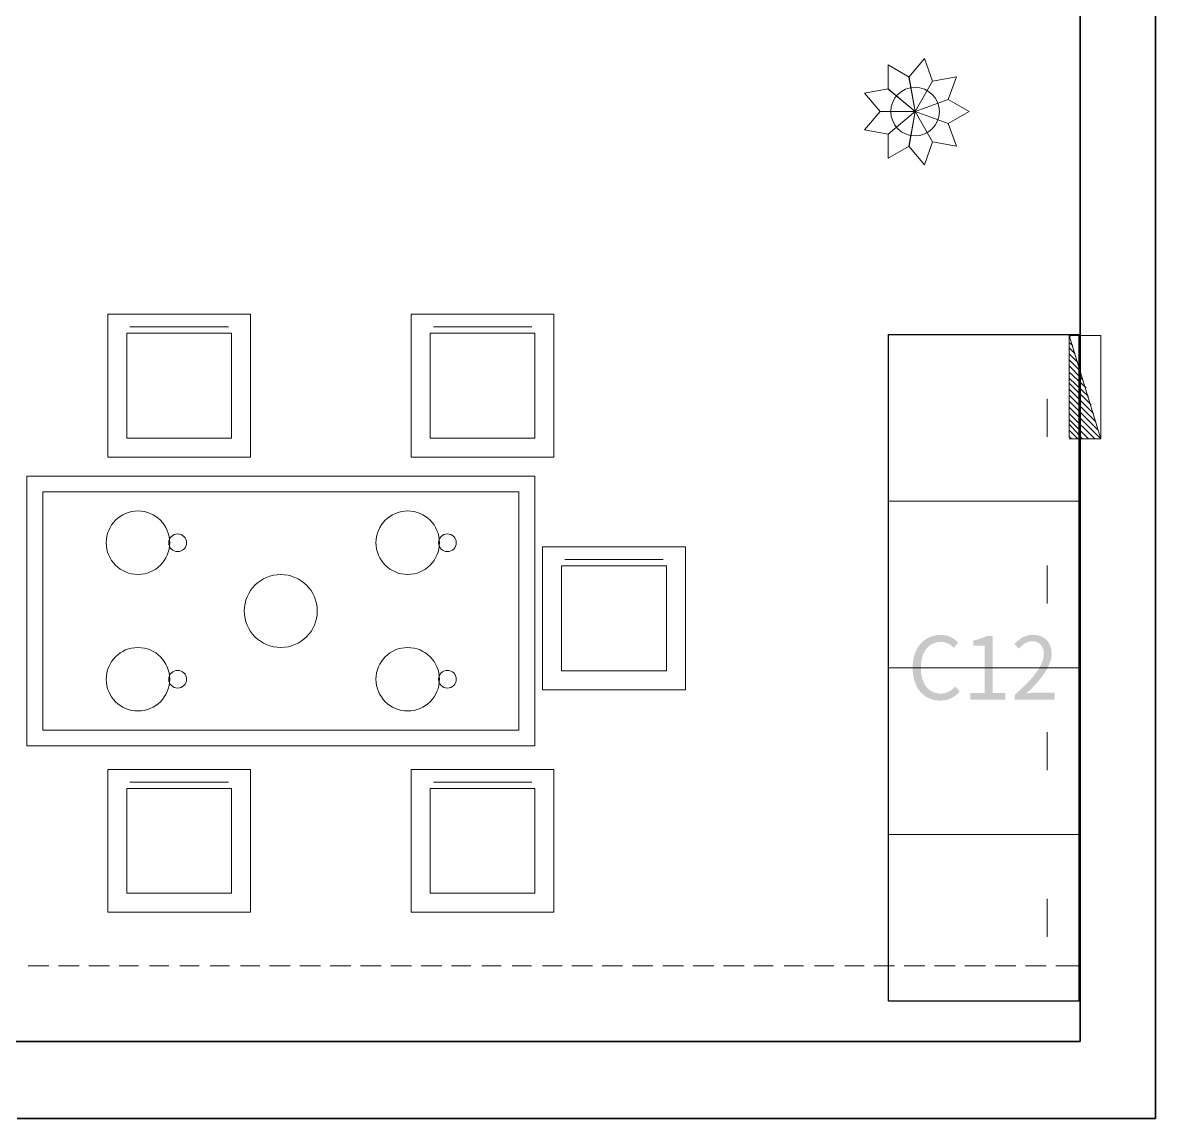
# Model space of a CAD drawing. Header units: millimetres. Extents: x -4600 to 229000, y -4300 to 19460.
# Drawn here: x 90688 to 94257, y 4129 to 7580 of the extents above; entities that cross this region are included whole.
import ezdxf

# ---------------------------------------------------------------- set-up
doc = ezdxf.new("R2010")
doc.units = ezdxf.units.MM
doc.header["$LTSCALE"] = 100
for name, color, linetype, lineweight in [('A-CABINET', 32, 'Continuous', 25), ('A-EX-BEAM', 8, 'Continuous', 13), ('A-EX-SERVICE', 6, 'Continuous', 13), ('A-EX-WALL', 7, 'Continuous', 35), ('A-FURN', 7, 'Continuous', 18), ('A-TEXT', 7, 'Continuous', 18), ('R2-DETAIL', 7, 'Continuous', 13), ('R2-PLANT', 3, 'Continuous', 13)]:
    doc.layers.add(name, color=color, linetype=linetype, lineweight=lineweight)

# ---------------------------------------------------------------- blocks, each defined once
blk = doc.blocks.new('SOURCE_PROPOSED')
at = {"layer": 'A-EX-BEAM'}
for p, q in [((13985.6, 4794.1), (13985.6, 4472.8)), ((14085, 4794.1), (13985.6, 4794.1)), ((14085, 4469), (13985.6, 4794.1)), ((13985.6, 4790.2), (13989.4, 4790.2)), ((13997.1, 4794.1), (13997.1, 4794.1)), ((14085, 4469), (14085, 4794.1)), ((14085, 4794.1), (14085, 4794.1)), ((13985.6, 4771.1), (13997.1, 4763.5)), ((13985.6, 4755.8), (14004.7, 4736.7)), ((13985.6, 4736.7), (14012.4, 4709.9)), ((13985.6, 4717.6), (14020, 4683.2)), ((13985.6, 4698.5), (14027.6, 4656.4)), ((13985.6, 4679.3), (14039.1, 4629.6)), ((13985.6, 4660.2), (14046.8, 4602.8)), ((13985.6, 4644.9), (14054.4, 4576.1)), ((13985.6, 4625.8), (14062.1, 4549.3)), ((13985.6, 4606.7), (14069.7, 4522.5)), ((13985.6, 4587.5), (14077.3, 4495.8)), ((13985.6, 4568.4), (14085, 4469)), ((13985.6, 4549.3), (14065.9, 4469)), ((13985.6, 4530.2), (14046.8, 4469)), ((13985.6, 4514.9), (14027.6, 4469)), ((13985.6, 4495.8), (14012.4, 4469)), ((13985.6, 4476.6), (13993.2, 4469)), ((13985.6, 4469), (14085, 4469)), ((13997.1, 4472.8), (13997.1, 4472.8)), ((14065.9, 4472.8), (14065.9, 4472.8)), ((10705.3, 2809.2), (10770.3, 2809.2)), ((10800.9, 2809.2), (10865.8, 2809.2)), ((10896.4, 2809.2), (10961.4, 2809.2)), ((10992, 2809.2), (11053.2, 2809.2)), ((11087.6, 2809.2), (11148.8, 2809.2)), ((11183.2, 2809.2), (11244.3, 2809.2)), ((11278.8, 2809.2), (11339.9, 2809.2)), ((11374.3, 2809.2), (11435.5, 2809.2)), ((11466.1, 2809.2), (11531.1, 2809.2)), ((11561.7, 2809.2), (11626.7, 2809.2)), ((11657.3, 2809.2), (11722.2, 2809.2)), ((11752.8, 2809.2), (11817.8, 2809.2)), ((11848.4, 2809.2), (11913.4, 2809.2)), ((11944, 2809.2), (12009, 2809.2)), ((12039.6, 2809.2), (12100.7, 2809.2)), ((12135.2, 2809.2), (12196.3, 2809.2)), ((12230.7, 2809.2), (12291.9, 2809.2)), ((12326.3, 2809.2), (12387.5, 2809.2)), ((12418.1, 2809.2), (12483.1, 2809.2)), ((12513.7, 2809.2), (12578.6, 2809.2)), ((12609.2, 2809.2), (12674.2, 2809.2)), ((12704.8, 2809.2), (12769.8, 2809.2)), ((12800.4, 2809.2), (12865.4, 2809.2)), ((12896, 2809.2), (12961, 2809.2)), ((12991.6, 2809.2), (13052.7, 2809.2)), ((13087.1, 2809.2), (13148.3, 2809.2)), ((13182.7, 2809.2), (13243.9, 2809.2)), ((13278.3, 2809.2), (13339.5, 2809.2)), ((13370.1, 2809.2), (13435, 2809.2)), ((13465.6, 2809.2), (13530.6, 2809.2)), ((13561.2, 2809.2), (13626.2, 2809.2)), ((13656.8, 2809.2), (13721.8, 2809.2)), ((13752.4, 2809.2), (13817.4, 2809.2)), ((13848, 2809.2), (13912.9, 2809.2)), ((13943.5, 2809.2), (14020, 2809.2)), ((10705.3, 2570.8), (10770.3, 2570.8)), ((10800.9, 2570.8), (10865.8, 2570.8)), ((10896.4, 2570.8), (10961.4, 2570.8)), ((10992, 2570.8), (11053.2, 2570.8)), ((11087.6, 2570.8), (11148.8, 2570.8)), ((11183.2, 2570.8), (11244.3, 2570.8)), ((11278.8, 2570.8), (11339.9, 2570.8)), ((11374.3, 2570.8), (11435.5, 2570.8)), ((11466.1, 2570.8), (11531.1, 2570.8)), ((11561.7, 2570.8), (11626.7, 2570.8)), ((11657.3, 2570.8), (11722.2, 2570.8)), ((11752.8, 2570.8), (11817.8, 2570.8)), ((11848.4, 2570.8), (11913.4, 2570.8)), ((11944, 2570.8), (12009, 2570.8)), ((12039.6, 2570.8), (12100.7, 2570.8)), ((12135.2, 2570.8), (12196.3, 2570.8)), ((12230.7, 2570.8), (12291.9, 2570.8)), ((12326.3, 2570.8), (12387.5, 2570.8)), ((12418.1, 2570.8), (12483.1, 2570.8)), ((12513.7, 2570.8), (12578.6, 2570.8)), ((12609.2, 2570.8), (12674.2, 2570.8)), ((12704.8, 2570.8), (12769.8, 2570.8)), ((12800.4, 2570.8), (12865.4, 2570.8)), ((12896, 2570.8), (12961, 2570.8)), ((12991.6, 2570.8), (13052.7, 2570.8)), ((13087.1, 2570.8), (13148.3, 2570.8)), ((13182.7, 2570.8), (13243.9, 2570.8)), ((13278.3, 2570.8), (13339.5, 2570.8)), ((13370.1, 2570.8), (13435, 2570.8)), ((13465.6, 2570.8), (13530.6, 2570.8)), ((13561.2, 2570.8), (13626.2, 2570.8)), ((13656.8, 2570.8), (13721.8, 2570.8)), ((13752.4, 2570.8), (13817.4, 2570.8)), ((13848, 2570.8), (13912.9, 2570.8)), ((13943.5, 2570.8), (14020, 2570.8))]:
    blk.add_line(p, q, dxfattribs=at)
at = {"layer": 'A-EX-SERVICE'}
for p, q in [((13985.6, 4794.1), (13985.6, 4472.8)), ((14085, 4794.1), (13985.6, 4794.1)), ((14085, 4469), (13985.6, 4794.1)), ((13985.6, 4790.2), (13989.4, 4790.2)), ((13997.1, 4794.1), (13997.1, 4794.1)), ((14085, 4469), (14085, 4794.1)), ((14085, 4794.1), (14085, 4794.1)), ((13985.6, 4771.1), (13997.1, 4763.5)), ((13985.6, 4755.8), (14004.7, 4736.7)), ((13985.6, 4736.7), (14012.4, 4709.9)), ((13985.6, 4717.6), (14020, 4683.2)), ((13985.6, 4698.5), (14027.6, 4656.4)), ((13985.6, 4679.3), (14039.1, 4629.6)), ((13985.6, 4660.2), (14046.8, 4602.8)), ((13985.6, 4644.9), (14054.4, 4576.1)), ((13985.6, 4625.8), (14062.1, 4549.3)), ((13985.6, 4606.7), (14069.7, 4522.5)), ((13985.6, 4587.5), (14077.3, 4495.8)), ((13985.6, 4568.4), (14085, 4469)), ((13985.6, 4549.3), (14065.9, 4469)), ((13985.6, 4530.2), (14046.8, 4469)), ((13985.6, 4514.9), (14027.6, 4469)), ((13985.6, 4495.8), (14012.4, 4469)), ((13985.6, 4476.6), (13993.2, 4469)), ((13985.6, 4469), (14085, 4469)), ((13997.1, 4472.8), (13997.1, 4472.8)), ((14065.9, 4472.8), (14065.9, 4472.8)), ((10705.3, 2809.2), (10770.3, 2809.2)), ((10800.9, 2809.2), (10865.8, 2809.2)), ((10896.4, 2809.2), (10961.4, 2809.2)), ((10992, 2809.2), (11053.2, 2809.2)), ((11087.6, 2809.2), (11148.8, 2809.2)), ((11183.2, 2809.2), (11244.3, 2809.2)), ((11278.8, 2809.2), (11339.9, 2809.2)), ((11374.3, 2809.2), (11435.5, 2809.2)), ((11466.1, 2809.2), (11531.1, 2809.2)), ((11561.7, 2809.2), (11626.7, 2809.2)), ((11657.3, 2809.2), (11722.2, 2809.2)), ((11752.8, 2809.2), (11817.8, 2809.2)), ((11848.4, 2809.2), (11913.4, 2809.2)), ((11944, 2809.2), (12009, 2809.2)), ((12039.6, 2809.2), (12100.7, 2809.2)), ((12135.2, 2809.2), (12196.3, 2809.2)), ((12230.7, 2809.2), (12291.9, 2809.2)), ((12326.3, 2809.2), (12387.5, 2809.2)), ((12418.1, 2809.2), (12483.1, 2809.2)), ((12513.7, 2809.2), (12578.6, 2809.2)), ((12609.2, 2809.2), (12674.2, 2809.2)), ((12704.8, 2809.2), (12769.8, 2809.2)), ((12800.4, 2809.2), (12865.4, 2809.2)), ((12896, 2809.2), (12961, 2809.2)), ((12991.6, 2809.2), (13052.7, 2809.2)), ((13087.1, 2809.2), (13148.3, 2809.2)), ((13182.7, 2809.2), (13243.9, 2809.2)), ((13278.3, 2809.2), (13339.5, 2809.2)), ((13370.1, 2809.2), (13435, 2809.2)), ((13465.6, 2809.2), (13530.6, 2809.2)), ((13561.2, 2809.2), (13626.2, 2809.2)), ((13656.8, 2809.2), (13721.8, 2809.2)), ((13752.4, 2809.2), (13817.4, 2809.2)), ((13848, 2809.2), (13912.9, 2809.2)), ((13943.5, 2809.2), (14020, 2809.2)), ((10705.3, 2570.8), (10770.3, 2570.8)), ((10800.9, 2570.8), (10865.8, 2570.8)), ((10896.4, 2570.8), (10961.4, 2570.8)), ((10992, 2570.8), (11053.2, 2570.8)), ((11087.6, 2570.8), (11148.8, 2570.8)), ((11183.2, 2570.8), (11244.3, 2570.8)), ((11278.8, 2570.8), (11339.9, 2570.8)), ((11374.3, 2570.8), (11435.5, 2570.8)), ((11466.1, 2570.8), (11531.1, 2570.8)), ((11561.7, 2570.8), (11626.7, 2570.8)), ((11657.3, 2570.8), (11722.2, 2570.8)), ((11752.8, 2570.8), (11817.8, 2570.8)), ((11848.4, 2570.8), (11913.4, 2570.8)), ((11944, 2570.8), (12009, 2570.8)), ((12039.6, 2570.8), (12100.7, 2570.8)), ((12135.2, 2570.8), (12196.3, 2570.8)), ((12230.7, 2570.8), (12291.9, 2570.8)), ((12326.3, 2570.8), (12387.5, 2570.8)), ((12418.1, 2570.8), (12483.1, 2570.8)), ((12513.7, 2570.8), (12578.6, 2570.8)), ((12609.2, 2570.8), (12674.2, 2570.8)), ((12704.8, 2570.8), (12769.8, 2570.8)), ((12800.4, 2570.8), (12865.4, 2570.8)), ((12896, 2570.8), (12961, 2570.8)), ((12991.6, 2570.8), (13052.7, 2570.8)), ((13087.1, 2570.8), (13148.3, 2570.8)), ((13182.7, 2570.8), (13243.9, 2570.8)), ((13278.3, 2570.8), (13339.5, 2570.8)), ((13370.1, 2570.8), (13435, 2570.8)), ((13465.6, 2570.8), (13530.6, 2570.8)), ((13561.2, 2570.8), (13626.2, 2570.8)), ((13656.8, 2570.8), (13721.8, 2570.8)), ((13752.4, 2570.8), (13817.4, 2570.8)), ((13848, 2570.8), (13912.9, 2570.8)), ((13943.5, 2570.8), (14020, 2570.8))]:
    blk.add_line(p, q, dxfattribs=at)
at = {"layer": 'A-EX-WALL'}
for p, q in [((14257, 2328.5), (14257, 11670.9)), ((14020, 2570.8), (14020, 9630)), ((10430, 2570.8), (14020, 2570.8)), ((14257, 2328.5), (10670.9, 2328.5))]:
    blk.add_line(p, q, dxfattribs=at)
blk = doc.blocks.new('FURNITURE_INDEX')
at = {"layer": 'A-TEXT'}
h = blk.add_hatch(color=256, dxfattribs=at)
edge = h.paths.add_edge_path()
edge.add_spline(control_points=[(13579.2, 3644.4), (13605.2, 3644.4), (13624.8, 3654.7), (13640.6, 3673)], knot_values=[0, 0, 0, 0, 1, 1, 1, 1], degree=3, periodic=0)
edge.add_line((13640.6, 3673), (13626.7, 3689.1))
edge.add_spline(control_points=[(13626.7, 3689.1), (13613.9, 3674.9), (13599.4, 3666.5), (13580.3, 3666.5), (13542.1, 3666.5), (13518.1, 3698.1), (13518.1, 3748.6), (13518.1, 3798.5), (13543.5, 3829.3), (13581.1, 3829.3), (13598.3, 3829.3), (13611.4, 3821.7), (13622.1, 3810.5)], knot_values=[0, 0, 0, 0, 1, 1, 1, 2, 2, 2, 3, 3, 3, 4, 4, 4, 4], degree=3, periodic=0)
edge.add_line((13622.1, 3810.5), (13635.7, 3826.9))
edge.add_spline(control_points=[(13635.7, 3826.9), (13624.3, 3839.7), (13605.2, 3851.4), (13580.9, 3851.4), (13530.1, 3851.4), (13492.2, 3812.4), (13492.2, 3747.8), (13492.2, 3682.8), (13529.3, 3644.4), (13579.2, 3644.4)], knot_values=[0, 0, 0, 0, 1, 1, 1, 2, 2, 2, 3, 3, 3, 3], degree=3, periodic=0)
h = blk.add_hatch(color=256, dxfattribs=at)
edge = h.paths.add_edge_path()
edge.add_line((13674.5, 3647.9), (13784.1, 3647.9))
edge.add_line((13784.1, 3647.9), (13784.1, 3668.6))
edge.add_line((13784.1, 3668.6), (13744, 3668.6))
edge.add_line((13744, 3668.6), (13744, 3847.9))
edge.add_line((13744, 3847.9), (13724.9, 3847.9))
edge.add_spline(control_points=[(13724.9, 3847.9), (13714, 3841.6), (13701.2, 3837), (13683.5, 3833.7)], knot_values=[0, 0, 0, 0, 1, 1, 1, 1], degree=3, periodic=0)
edge.add_line((13683.5, 3833.7), (13683.5, 3817.9))
edge.add_line((13683.5, 3817.9), (13719.2, 3817.9))
edge.add_line((13719.2, 3817.9), (13719.2, 3668.6))
edge.add_line((13719.2, 3668.6), (13674.5, 3668.6))
edge.add_line((13674.5, 3668.6), (13674.5, 3647.9))
h = blk.add_hatch(color=256, dxfattribs=at)
edge = h.paths.add_edge_path()
edge.add_line((13813.9, 3647.9), (13939.7, 3647.9))
edge.add_line((13939.7, 3647.9), (13939.7, 3669.5))
edge.add_line((13939.7, 3669.5), (13884.3, 3669.5))
edge.add_spline(control_points=[(13884.3, 3669.5), (13874.2, 3669.5), (13861.9, 3668.4), (13851.5, 3667.5)], knot_values=[0, 0, 0, 0, 1, 1, 1, 1], degree=3, periodic=0)
edge.add_spline(control_points=[(13851.5, 3667.5), (13898.5, 3712), (13930.1, 3752.7), (13930.1, 3792.8), (13930.1, 3828.3), (13907.5, 3851.4), (13871.7, 3851.4), (13846.4, 3851.4), (13828.9, 3840), (13812.8, 3822.2)], knot_values=[0, 0, 0, 0, 1, 1, 1, 2, 2, 2, 3, 3, 3, 3], degree=3, periodic=0)
edge.add_line((13812.8, 3822.2), (13827.3, 3808.1))
edge.add_spline(control_points=[(13827.3, 3808.1), (13838.4, 3821.4), (13852.4, 3831.3), (13868.7, 3831.3), (13893.6, 3831.3), (13905.6, 3814.6), (13905.6, 3791.7), (13905.6, 3757.3), (13876.6, 3717.5), (13813.9, 3662.6)], knot_values=[0, 0, 0, 0, 1, 1, 1, 2, 2, 2, 3, 3, 3, 3], degree=3, periodic=0)
edge.add_line((13813.9, 3662.6), (13813.9, 3647.9))
at = {"layer": 'A-CABINET'}
blk.add_lwpolyline([(13415.9, 4797.9), (14015.9, 4797.9), (14015.9, 2697.9), (13415.9, 2697.9)], close=True, dxfattribs=at)
at = {"layer": 'A-FURN'}
for points in [[(10956.3, 4861.6), (11406.3, 4861.6), (11406.3, 4411.6), (10956.3, 4411.6)], [(11912.1, 4861.6), (12362.1, 4861.6), (12362.1, 4411.6), (11912.1, 4411.6)], [(10701.4, 4351.7), (12301.4, 4351.7), (12301.4, 3501.7), (10701.4, 3501.7)], [(10751.4, 4301.7), (12251.4, 4301.7), (12251.4, 3551.7), (10751.4, 3551.7)], [(12326.3, 4128.6), (12776.3, 4128.6), (12776.3, 3678.6), (12326.3, 3678.6)], [(10956.3, 3427.5), (11406.3, 3427.5), (11406.3, 2977.5), (10956.3, 2977.5)], [(11912.1, 3427.5), (12362.1, 3427.5), (12362.1, 2977.5), (11912.1, 2977.5)]]:
    blk.add_lwpolyline(points, close=True, dxfattribs=at)
at = {"layer": 'R2-DETAIL'}
for p, q in [((11026.3, 4821.6), (11336.3, 4821.6)), ((11982.1, 4821.6), (12292.1, 4821.6)), ((13915.9, 4475.4), (13915.9, 4595.4)), ((13415.9, 4272.9), (14015.9, 4272.9)), ((12396.3, 4088.6), (12706.3, 4088.6)), ((13915.9, 3950.4), (13915.9, 4070.4)), ((13415.9, 3747.9), (14015.9, 3747.9)), ((13915.9, 3425.4), (13915.9, 3545.4)), ((11026.3, 3387.5), (11336.3, 3387.5)), ((11982.1, 3387.5), (12292.1, 3387.5)), ((13415.9, 3222.9), (14015.9, 3222.9)), ((13915.9, 2900.4), (13915.9, 3020.4))]:
    blk.add_line(p, q, dxfattribs=at)
for points in [[(11016.3, 4471.6), (11346.3, 4471.6), (11346.3, 4801.6), (11016.3, 4801.6)], [(11972.1, 4471.6), (12302.1, 4471.6), (12302.1, 4801.6), (11972.1, 4801.6)], [(12386.3, 3738.6), (12716.3, 3738.6), (12716.3, 4068.6), (12386.3, 4068.6)], [(11016.3, 3037.5), (11346.3, 3037.5), (11346.3, 3367.5), (11016.3, 3367.5)], [(11972.1, 3037.5), (12302.1, 3037.5), (12302.1, 3367.5), (11972.1, 3367.5)]]:
    blk.add_lwpolyline(points, close=True, dxfattribs=at)
for centre, radius in [((11051.4, 4141.7), 100), ((11901.4, 4141.7), 100), ((11176.4, 4141.7), 28), ((12026.4, 4141.7), 28), ((11501.4, 3926.7), 115), ((11051.4, 3711.7), 100), ((11901.4, 3711.7), 100), ((11176.4, 3711.7), 28), ((12026.4, 3711.7), 28)]:
    blk.add_circle(centre, radius, dxfattribs=at)
at = {"layer": 'R2-PLANT'}
for points in [[(13500, 5500), (13480.9, 5608.8), (13415, 5647.2), (13415.3, 5570.9), (13500, 5500)], [(13500, 5500), (13555.3, 5595.6), (13529.5, 5667.4), (13480.7, 5608.8), (13500, 5500)], [(13500, 5500), (13603.9, 5537.7), (13630.2, 5609.3), (13555.2, 5595.7), (13500, 5500)], [(13500, 5500), (13415.4, 5571.1), (13340.3, 5558.1), (13389.5, 5499.9), (13500, 5500)], [(13500, 5500), (13603.8, 5462.1), (13670, 5500), (13603.8, 5537.9), (13500, 5500)], [(13500, 5500), (13389.5, 5500.1), (13340.3, 5441.9), (13415.4, 5428.9), (13500, 5500)], [(13500, 5500), (13415.3, 5429.1), (13415, 5352.8), (13480.9, 5391.2), (13500, 5500)], [(13500, 5500), (13480.7, 5391.2), (13529.5, 5332.6), (13555.3, 5404.4), (13500, 5500)], [(13500, 5500), (13555.2, 5404.3), (13630.2, 5390.7), (13603.9, 5462.3), (13500, 5500)]]:
    blk.add_lwpolyline(points, dxfattribs=at)
blk.add_circle((13500, 5500), 76.5, dxfattribs=at)
blk = doc.blocks.new('A03_SHEET')
for name in ['SOURCE_PROPOSED', 'FURNITURE_INDEX']:
    blk.add_blockref(name, (0, 1800))

msp = doc.modelspace()

# ---------------------------------------------------------------- block references
msp.add_blockref('A03_SHEET', (80000, 0))

doc.saveas('drawing.dxf')
